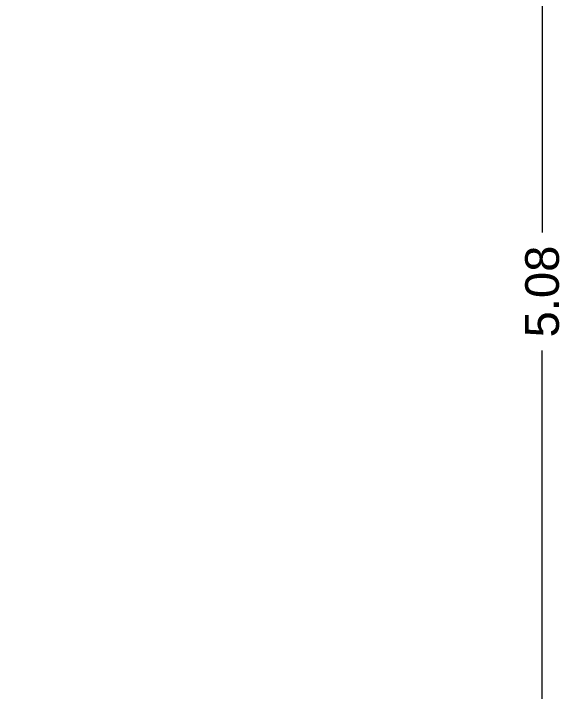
# Model space of a CAD drawing. Header units: metres. Extents: x -355 to 973, y -73 to 238.
# Drawn here: x -58.627 to -55.365, y 197.732 to 201.746 of the extents above; entities that cross this region are included whole.
import ezdxf

# ---------------------------------------------------------------- set-up
doc = ezdxf.new("R2010")
doc.units = ezdxf.units.M
doc.header["$LTSCALE"] = 3
doc.header["$MEASUREMENT"] = 0
doc.styles.get("Standard").update_dxf_attribs({"font": 'arial.ttf'})
doc.dimstyles.new('ahmad', dxfattribs={"dimtxt": 0.2, "dimasz": 0.1375, "dimexe": 0, "dimexo": 0.0625, "dimgap": 0.09, "dimtad": 0, "dimzin": 0, "dimdsep": 46, "dimtxsty": 'Standard', "dimblk": 'OBLIQUE', "dimcen": 0.09, "dimclrd": 245, "dimclrt": 61, "dimadec": 0, "dimazin": 0, "dimtfac": 1, "dimtofl": 0, "dimtmove": 0, "dimatfit": 3, "dimldrblk": 'OBLIQUE', "dimfxl": 0, "dimfxlon": 1, "dimtolj": 1, "dimtzin": 0, "dimlwd": 13, "dimarcsym": 0})

# ---------------------------------------------------------------- blocks, each defined once
blk = doc.blocks.new('_Oblique')
at = {"color": 0, "linetype": 'ByBlock', "lineweight": -2}
blk.add_line((-0.5, -0.5), (0.5, 0.5), dxfattribs=at)
blk = doc.blocks.new('*D1245')
at = {"color": 245, "lineweight": 13, "transparency": 16777216}
for p, q in [((-55.4959, 202.6407), (-55.4959, 200.4499)), ((-55.4959, 197.5592), (-55.4959, 199.75))]:
    blk.add_line(p, q, dxfattribs=at)
at = {"layer": 'Defpoints', "color": 0, "transparency": 16777216}
for p in [(-58.627, 202.6407), (-58.627, 197.5592), (-55.4959, 197.5592)]:
    blk.add_point(p, dxfattribs=at)
at = {"color": 245, "lineweight": 13, "transparency": 16777216, "xscale": 0.1375, "yscale": 0.1375, "zscale": 0.1375}
for p, rotation in [((-55.4959, 202.6407), 90), ((-55.4959, 197.5592), 270)]:
    blk.add_blockref('_Oblique', p, dxfattribs=dict(at, rotation=rotation))
at = {"color": 61, "transparency": 16777216, "insert": (-55.4959, 200.0999), "char_height": 0.2, "attachment_point": 5, "rotation": 90}
blk.add_mtext('\\A1;5.08', dxfattribs=at)

msp = doc.modelspace()

# ---------------------------------------------------------------- dimensions: what is measured, and where the dimension line sits
dim = msp.add_linear_dim(base=(-55.4959, 197.5592), p1=(-58.627, 202.6407), p2=(-58.627, 197.5592), angle=90, dimstyle='ahmad')
dim.commit()
dim.dimension.update_dxf_attribs({"geometry": '*D1245', "text_midpoint": (-55.4959, 200.0999)})

doc.saveas('drawing.dxf')
